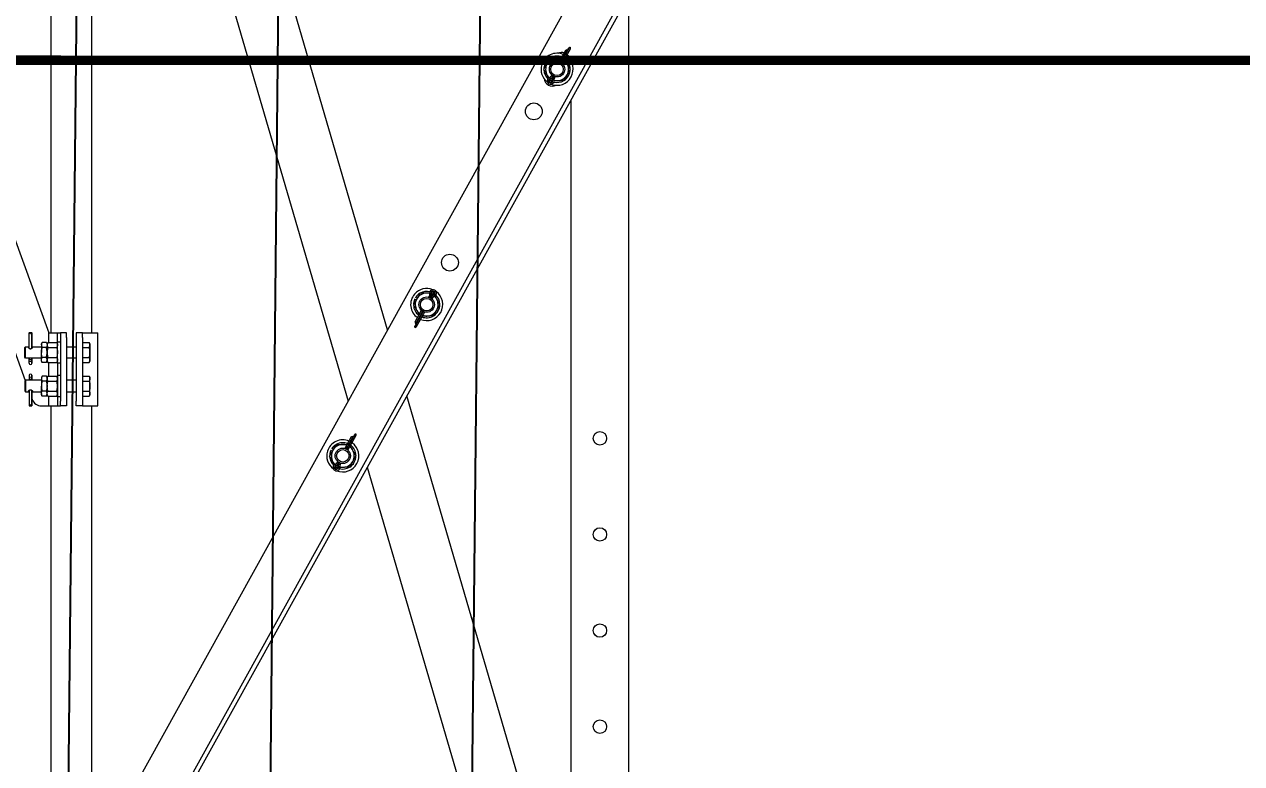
# Model space of a CAD drawing. Header units: millimetres. Extents: x -37020 to 35906, y -101 to 52234.
# Drawn here: x -107.113 to -105.846, y 326.403 to 327.173 of the extents above; entities that cross this region are included whole.
import ezdxf

# ---------------------------------------------------------------- set-up
doc = ezdxf.new("R2010")
doc.units = ezdxf.units.MM
doc.header["$PDMODE"] = 35
doc.header["$PDSIZE"] = 1
doc.linetypes.add('DASHED2', pattern=[0.375, 0.25, -0.125])
doc.linetypes.add('TRAZO_Y_PUNTO2', pattern=[12.7, 6.35, -3.175, 0, -3.175])
for name, color, linetype in [('Catenaria', 2, 'Continuous'), ('ME-RIELES', 240, 'TRAZO_Y_PUNTO2'), ('unifilar VIAS Ppales', 5, 'DASHED2')]:
    doc.layers.add(name, color=color, linetype=linetype)
doc.styles.add('Romans', font='romans.shx', dxfattribs={"width": 0.8})
doc.styles.get("Standard").update_dxf_attribs({"font": 'arial.ttf'})
doc.dimstyles.get("Standard").update_dxf_attribs({"dimtxt": 0.18, "dimasz": 0.18, "dimexe": 0.18, "dimexo": 0.0625, "dimgap": 0.09, "dimtad": 0, "dimtih": 1, "dimtoh": 1, "dimdec": 4, "dimzin": 0, "dimdsep": 46, "dimtxsty": 'Standard', "dimcen": 0.09, "dimadec": 0, "dimazin": 0, "dimtfac": 1, "dimtdec": 4, "dimtofl": 0, "dimtmove": 0, "dimatfit": 3, "dimfxl": 1, "dimtolj": 1, "dimtzin": 0, "dimarcsym": 0})

# ---------------------------------------------------------------- blocks, each defined once
blk = doc.blocks.new('cat1234')
at = {"layer": 'Catenaria', "color": 0, "ltscale": 0.1}
for p, q in [((0.9998, 0.42), (10.8394, 0.3188)), ((0.9998, 0.21), (10.8394, 0.1088)), ((0.9998, 0.21), (10.8394, 0.1088)), ((0.9998, 0), (10.8372, -0.1012))]:
    blk.add_line(p, q, dxfattribs=at)
blk = doc.blocks.new('ménsula móvil IN G 2.8m')
at = {"color": 8, "linetype": 'Continuous', "lineweight": 15}
for p, q in [((1283.3, 92.1), (2376.6, -513.9)), ((1285.6, 96.3), (2378.9, -509.8)), ((1261, 51.8), (2354.2, -554.2)), ((2341, 30.1), (1404.9, 30.1)), ((1475.1, -40.4), (1459.4, -31.7)), ((1474.9, -40.7), (1459.6, -32.2)), ((1476, -39.2), (1460.5, -30.6)), ((1462.2, -35.8), (1474.2, -42.4)), ((1474.8, -41), (1462.6, -34.3)), ((1474.9, -40.7), (1463.1, -34.2)), ((1513.6, -30.2), (2916, -30.2)), ((1487.8, -50), (1489.1, -50.7)), ((1489.8, -49.3), (1488.7, -48.8)), ((1490, -49), (1488.9, -48.5)), ((1490, -49), (1488.9, -48.5)), ((1490.1, -48.7), (1489.1, -48.1)), ((1489.1, -50.7), (1489.8, -49.3)), ((1490.8, -47.4), (1489.6, -46.7)), ((1489.8, -49.3), (1490, -49)), ((1490.1, -48.7), (1490, -49)), ((1490.8, -47.4), (1490.1, -48.7)), ((1475.3, -54.5), (1474.4, -56)), ((1477, -55.5), (1476.2, -57.1)), ((1494, -51.3), (1492.5, -52.1)), ((2261.5, -72.6), (1821.7, -200.9)), ((1896, -242.1), (2278.4, -130.4)), ((1714.8, -173.7), (1714.8, -175.3)), ((1717.9, -177.5), (1718.6, -176.2)), ((1718.6, -176.2), (1718.8, -175.9)), ((1718.6, -176.2), (1719.6, -176.8)), ((1719, -175.6), (1718.8, -175.9)), ((1718.8, -175.9), (1719.8, -176.4)), ((1718.8, -175.9), (1719.8, -176.5)), ((1719.7, -174.3), (1719, -175.6)), ((1719, -175.6), (1720, -176.1)), ((1719.7, -174.3), (1720.9, -174.9)), ((1719.1, -178.2), (1717.9, -177.5)), ((1744.7, -192.4), (1732.7, -185.7)), ((1733.6, -184.5), (1745.8, -191.3)), ((1733.8, -184.2), (1749.1, -192.7)), ((1733.8, -184.2), (1745.6, -190.8)), ((1734, -183.9), (1749.7, -192.6)), ((1734.5, -182.5), (1750, -191.1)), ((1720.2, -190.3), (1719.3, -191.8)), ((1721.9, -191.2), (1721.1, -192.8)), ((1753.1, -221), (1028.5, -432.5)), ((1045.4, -490.4), (1827.3, -262.1)), ((1877.4, -263.4), (1861.7, -254.7)), ((1877.2, -263.7), (1861.9, -255.2)), ((1878.3, -262.2), (1862.8, -253.6)), ((1864.5, -258.8), (1876.5, -265.4)), ((1877.1, -264), (1864.9, -257.3)), ((1877.2, -263.7), (1865.4, -257.2)), ((1877.7, -277.6), (1876.7, -279)), ((1879.3, -278.5), (1878.6, -280.1)), ((1890.2, -273), (1891.4, -273.7)), ((1892.1, -272.4), (1891.1, -271.8)), ((1892.3, -272), (1891.2, -271.5)), ((1892.3, -272), (1891.2, -271.5)), ((1892.5, -271.7), (1891.4, -271.2)), ((1891.4, -273.7), (1892.1, -272.4)), ((1893.2, -270.4), (1891.9, -269.8)), ((1892.1, -272.4), (1892.3, -272)), ((1892.5, -271.7), (1892.3, -272)), ((1893.2, -270.4), (1892.5, -271.7)), ((1896.3, -274.3), (1894.8, -275.1)), ((1756, -528.9), (1125.6, -528.9)), ((1832.2, -522.5), (1756, -522.5)), ((1756, -535.4), (1756, -522.5)), ((1766.2, -531.5), (1767.6, -530.7)), ((1766.2, -538.6), (1766.2, -531.5)), ((1767.6, -530.7), (1768.8, -530.7)), ((1768.8, -530.7), (1776.6, -530.7)), ((1771.4, -538.6), (1771.4, -531.5)), ((1776.6, -530.7), (1784.4, -530.7)), ((1781.8, -538.6), (1781.8, -531.5)), ((1784.4, -530.7), (1785.6, -530.7)), ((1785.6, -530.7), (1787, -531.5)), ((1787, -538.6), (1787, -531.5)), ((1802.6, -530.7), (1801.2, -531.5)), ((1801.2, -538.6), (1801.2, -531.5)), ((1803.8, -530.7), (1802.6, -530.7)), ((1811.6, -530.7), (1803.8, -530.7)), ((1806.4, -538.6), (1806.4, -531.5)), ((1819.4, -530.7), (1811.6, -530.7)), ((1816.8, -538.6), (1816.8, -531.5)), ((1820.6, -530.7), (1819.4, -530.7)), ((1822, -531.5), (1820.6, -530.7)), ((1822, -538.6), (1822, -531.5)), ((1832.2, -535.4), (1832.2, -522.5)), ((2296.2, -528.9), (1832.2, -528.9)), ((1756, -538.6), (1756, -535.4)), ((1756, -538.6), (1756, -545)), ((1761, -538.6), (1756, -538.6)), ((1761, -538.6), (1827.2, -538.6)), ((1827.2, -538.6), (1832.2, -538.6)), ((1832.2, -538.6), (1832.2, -535.4)), ((1832.2, -538.6), (1832.2, -545)), ((1756, -545), (1761, -545)), ((1756, -555), (1756, -561.3)), ((1761, -555), (1756, -555)), ((1761, -545), (1827.2, -545)), ((1761, -555), (1827.2, -555)), ((1770.6, -555), (1770.6, -545)), ((1782.6, -545), (1782.6, -555)), ((1805.6, -545), (1805.6, -555)), ((1817.6, -555), (1817.6, -545)), ((1832.2, -545), (1827.2, -545)), ((1827.2, -555), (1832.2, -555)), ((1832.2, -555), (1832.2, -561.3)), ((1756, -561.3), (1761, -561.3)), ((1756, -564.6), (1756, -561.3)), ((1756, -573.6), (1756, -564.6)), ((1765.6, -564.6), (1756, -564.6)), ((1761, -561.3), (1827.2, -561.3)), ((1765.6, -564.5), (1765.6, -561.3)), ((1787.6, -564.5), (1765.6, -564.5)), ((1766.2, -565.3), (1767.6, -564.5)), ((1766.2, -574.5), (1766.2, -565.3)), ((1771.4, -574.5), (1771.4, -565.3)), ((1781.8, -574.5), (1781.8, -565.3)), ((1785.6, -564.5), (1787, -565.3)), ((1787, -574.5), (1787, -565.3)), ((1787.6, -561.3), (1787.6, -564.5)), ((1787.6, -564.6), (1800.6, -564.6)), ((1800.6, -561.3), (1822.6, -561.3)), ((1800.6, -561.3), (1800.6, -564.5)), ((1800.6, -564.5), (1822.6, -564.5)), ((1802.6, -564.5), (1801.2, -565.3)), ((1801.2, -574.5), (1801.2, -565.3)), ((1806.4, -574.5), (1806.4, -565.3)), ((1816.8, -574.5), (1816.8, -565.3)), ((1822, -565.3), (1820.6, -564.5)), ((1822, -574.5), (1822, -565.3)), ((1822.6, -564.5), (1822.6, -561.3)), ((1822.6, -564.6), (1832.2, -564.6)), ((1832.2, -561.3), (1827.2, -561.3)), ((1832.2, -564.6), (1832.2, -561.3)), ((1832.2, -573.6), (1832.2, -564.6)), ((1756, -571.1), (1125.6, -571.1)), ((1548.8, -649), (1756, -573.6)), ((1766.2, -573.6), (1756, -573.6)), ((1767.6, -575.3), (1766.2, -574.5)), ((1766.2, -576.1), (1767.6, -575.3)), ((1766.2, -576.1), (1766.2, -580.5)), ((1767.6, -581.3), (1766.2, -580.5)), ((1767.6, -575.3), (1768.8, -575.3)), ((1768.8, -581.3), (1767.6, -581.3)), ((1768.8, -575.3), (1776.6, -575.3)), ((1768.8, -581.3), (1776.6, -581.3)), ((1770.6, -591.2), (1770.6, -581.3)), ((1771.4, -576.1), (1771.4, -580.5)), ((1776.6, -575.3), (1784.4, -575.3)), ((1784.4, -581.3), (1776.6, -581.3)), ((1781.8, -576.1), (1781.8, -580.5)), ((1782.6, -581.3), (1782.6, -597.7)), ((1784.4, -575.3), (1785.6, -575.3)), ((1785.6, -581.3), (1784.4, -581.3)), ((1787, -574.5), (1785.6, -575.3)), ((1785.6, -575.3), (1787, -576.1)), ((1787, -580.5), (1785.6, -581.3)), ((1801.2, -573.6), (1787, -573.6)), ((1787, -576.1), (1787, -580.5)), ((1801.2, -574.5), (1802.6, -575.3)), ((1802.6, -575.3), (1801.2, -576.1)), ((1801.2, -576.1), (1801.2, -580.5)), ((1801.2, -580.5), (1802.6, -581.3)), ((1803.8, -575.3), (1802.6, -575.3)), ((1802.6, -581.3), (1803.8, -581.3)), ((1811.6, -575.3), (1803.8, -575.3)), ((1803.8, -581.3), (1811.6, -581.3)), ((1805.6, -581.3), (1805.6, -597.7)), ((1806.4, -576.1), (1806.4, -580.5)), ((1819.4, -575.3), (1811.6, -575.3)), ((1819.4, -581.3), (1811.6, -581.3)), ((1816.8, -576.1), (1816.8, -580.5)), ((1817.6, -591.2), (1817.6, -581.3)), ((1820.6, -575.3), (1819.4, -575.3)), ((1819.4, -581.3), (1820.6, -581.3)), ((1820.6, -575.3), (1822, -574.5)), ((1822, -576.1), (1820.6, -575.3)), ((1820.6, -581.3), (1822, -580.5)), ((1832.2, -573.6), (1822, -573.6)), ((1822, -576.1), (1822, -580.5)), ((2296.2, -571.1), (1832.2, -571.1)), ((1832.2, -581.4), (1832.2, -573.6)), ((1755.9, -593.8), (1755.9, -591.5)), ((1772.2, -591.2), (1756.2, -591.2)), ((1772.2, -594.1), (1756.2, -594.1)), ((1756.3, -591.2), (1772.2, -591.2)), ((1772.2, -594.1), (1756.3, -594.1)), ((1770.6, -597.7), (1770.6, -594.1)), ((1783.3, -591.2), (1782.6, -591.2)), ((1782.6, -591.2), (1783.3, -591.2)), ((1783.3, -594.1), (1782.6, -594.1)), ((1783.3, -594.1), (1782.6, -594.1)), ((1783.5, -591.3), (1783.3, -591.2)), ((1783.3, -591.2), (1783.3, -591.2)), ((1786.1, -591.2), (1783.3, -591.2)), ((1783.3, -591.2), (1786.1, -591.2)), ((1783.3, -594.1), (1783.5, -594)), ((1783.3, -594.1), (1783.3, -594.1)), ((1786.1, -594.1), (1783.3, -594.1)), ((1786.1, -594.1), (1783.3, -594.1)), ((1783.6, -591.5), (1783.5, -591.3)), ((1783.5, -594), (1783.6, -593.8)), ((1783.7, -591.7), (1783.6, -591.5)), ((1783.6, -593.8), (1783.7, -593.6)), ((1783.8, -591.9), (1783.7, -591.7)), ((1783.7, -593.6), (1783.8, -593.4)), ((1783.9, -592.2), (1783.8, -591.9)), ((1783.8, -593.4), (1783.9, -593.1)), ((1783.9, -592.5), (1783.9, -592.2)), ((1783.9, -592.8), (1783.9, -592.5)), ((1783.9, -593.1), (1783.9, -592.8)), ((1786.1, -591.2), (1786.1, -591.2)), ((1787.9, -591.2), (1786.1, -591.2)), ((1786.1, -591.2), (1787.9, -591.2)), ((1786.1, -594.1), (1786.1, -594.1)), ((1787.9, -594.1), (1786.1, -594.1)), ((1787.9, -594.1), (1786.1, -594.1)), ((1800.3, -591.2), (1802.1, -591.2)), ((1802, -591.2), (1800.3, -591.2)), ((1800.3, -594.1), (1802.1, -594.1)), ((1800.3, -594.1), (1802, -594.1)), ((1802.1, -591.2), (1802, -591.2)), ((1804.9, -591.2), (1802, -591.2)), ((1802, -594.1), (1802.1, -594.1)), ((1802, -594.1), (1804.9, -594.1)), ((1802.1, -591.2), (1804.9, -591.2)), ((1802.1, -594.1), (1804.9, -594.1)), ((1804.3, -592.2), (1804.4, -591.9)), ((1804.3, -592.5), (1804.3, -592.2)), ((1804.3, -592.8), (1804.3, -592.5)), ((1804.3, -593.1), (1804.3, -592.8)), ((1804.4, -593.4), (1804.3, -593.1)), ((1804.4, -591.9), (1804.5, -591.7)), ((1804.5, -593.6), (1804.4, -593.4)), ((1804.5, -591.7), (1804.6, -591.5)), ((1804.6, -593.8), (1804.5, -593.6)), ((1804.6, -591.5), (1804.7, -591.3)), ((1804.7, -594), (1804.6, -593.8)), ((1804.7, -591.3), (1804.9, -591.2)), ((1804.9, -594.1), (1804.7, -594)), ((1804.9, -591.2), (1804.9, -591.2)), ((1804.9, -591.2), (1805.6, -591.2)), ((1805.6, -591.2), (1804.9, -591.2)), ((1804.9, -594.1), (1804.9, -594.1)), ((1804.9, -594.1), (1805.6, -594.1)), ((1804.9, -594.1), (1805.6, -594.1)), ((1815.9, -591.2), (1832, -591.2)), ((1831.9, -591.2), (1816, -591.2)), ((1816, -594.1), (1832, -594.1)), ((1816, -594.1), (1831.9, -594.1)), ((1817.6, -597.7), (1817.6, -594.1)), ((1824.5, -591.2), (1825.6, -590.8)), ((1832.3, -593.8), (1832.3, -591.5)), ((1589.6, -676.7), (1805.9, -598)), ((1782.6, -597.7), (1770.6, -597.7)), ((1771.6, -598.6), (1770.6, -597.7)), ((1781.6, -598.6), (1771.6, -598.6)), ((1782.6, -597.7), (1781.6, -598.6)), ((1805.6, -597.7), (1817.6, -597.7)), ((1805.6, -597.7), (1806.6, -598.6)), ((1806.6, -598.6), (1816.6, -598.6)), ((1816.6, -598.6), (1817.6, -597.7))]:
    blk.add_line(p, q, dxfattribs=at)
at = {"color": 8, "linetype": 'Continuous', "lineweight": 15, "flags": 128}
for points in [[(1460.5, -30.6), (1460.4, -30.6), (1460.2, -30.6), (1459.9, -30.6), (1459.5, -30.6), (1459, -30.6)], [(1459, -30.6), (1459.1, -30.9), (1459.3, -31.3), (1459.4, -31.7)], [(1459.4, -31.7), (1459.4, -31.8), (1459.5, -31.8), (1459.5, -31.9), (1459.5, -32), (1459.6, -32.1), (1459.6, -32.1), (1459.6, -32.2), (1459.6, -32.2), (1459.6, -32.2), (1459.6, -32.2)], [(1461.4, -34.5), (1461.8, -34.4), (1462.2, -34.3), (1462.6, -34.3)], [(1462.2, -35.8), (1462.2, -35.7), (1462.1, -35.5), (1461.9, -35.3), (1461.7, -34.9), (1461.4, -34.5)], [(1462.6, -34.3), (1462.6, -34.2), (1462.7, -34.2), (1462.8, -34.2), (1462.9, -34.2), (1462.9, -34.2), (1463, -34.2), (1463, -34.2), (1463.1, -34.2), (1463.1, -34.2), (1463.1, -34.2)], [(1492.7, -49.7), (1492.3, -50.4), (1491.9, -51)], [(1493.2, -47.8), (1493.2, -47.9), (1493.2, -48.2), (1493.3, -48.6), (1493.5, -49.2)], [(1493.5, -49.2), (1493.5, -49.3), (1493.5, -49.4), (1493.5, -49.4), (1493.5, -49.5), (1493.5, -49.5), (1493.5, -49.5), (1493.5, -49.6), (1493.5, -49.6)], [(1494.1, -50.9), (1494.6, -49.7), (1494.6, -49.7)], [(1490.6, -52.4), (1490.7, -52.4), (1491, -52.3), (1491.4, -52.1), (1492, -51.9)], [(1492, -51.9), (1492, -51.9), (1492.1, -51.9), (1492.2, -51.8), (1492.2, -51.8), (1492.3, -51.8), (1492.3, -51.8), (1492.3, -51.8), (1492.3, -51.8)], [(1493, -52.6), (1493.6, -51.7), (1493.7, -51.6)], [(1714.1, -175.2), (1714.6, -174.2), (1714.6, -174)], [(1715, -173.4), (1715.7, -172.3), (1715.7, -172.3)], [(1715.3, -175.7), (1715.3, -175.6), (1715.2, -175.6), (1715.2, -175.5), (1715.2, -175.4), (1715.2, -175.4), (1715.2, -175.4), (1715.2, -175.3), (1715.2, -175.3)], [(1715.6, -177.1), (1715.6, -177), (1715.5, -176.7), (1715.4, -176.3), (1715.3, -175.7)], [(1716.8, -173.9), (1716.4, -174.6), (1716, -175.2)], [(1716.8, -173), (1716.7, -173), (1716.6, -173), (1716.6, -173.1), (1716.5, -173.1), (1716.5, -173.1), (1716.5, -173.1), (1716.4, -173.1), (1716.4, -173.1)], [(1718.2, -172.5), (1718.1, -172.5), (1717.8, -172.6), (1717.3, -172.8), (1716.8, -173)], [(1744.7, -192.4), (1744.8, -192.4), (1745, -192.4), (1745.3, -192.4), (1745.7, -192.4), (1746.2, -192.4)], [(1745.8, -191.3), (1745.8, -191.2), (1745.8, -191.1), (1745.7, -191.1), (1745.7, -191), (1745.7, -190.9), (1745.7, -190.9), (1745.6, -190.8), (1745.6, -190.8), (1745.6, -190.8), (1745.6, -190.8)], [(1746.2, -192.4), (1746.1, -192), (1746, -191.7), (1745.8, -191.3)], [(1749.7, -192.6), (1749.6, -192.6), (1749.5, -192.6), (1749.4, -192.6), (1749.4, -192.6), (1749.3, -192.7), (1749.2, -192.7), (1749.2, -192.7), (1749.2, -192.7), (1749.1, -192.7), (1749.1, -192.7)], [(1750.8, -192.4), (1750.5, -192.4), (1750.1, -192.5), (1749.7, -192.6)], [(1750, -191.1), (1750.1, -191.1), (1750.2, -191.3), (1750.3, -191.6), (1750.5, -191.9), (1750.8, -192.4)], [(1862.8, -253.6), (1862.8, -253.6), (1862.6, -253.6), (1862.3, -253.6), (1861.8, -253.6), (1861.3, -253.6)], [(1861.3, -253.6), (1861.5, -254), (1861.6, -254.3), (1861.7, -254.7)], [(1861.7, -254.7), (1861.8, -254.8), (1861.8, -254.9), (1861.8, -254.9), (1861.9, -255), (1861.9, -255.1), (1861.9, -255.1), (1861.9, -255.2), (1861.9, -255.2), (1861.9, -255.2), (1861.9, -255.2)], [(1863.8, -257.5), (1864.1, -257.4), (1864.5, -257.4), (1864.9, -257.3)], [(1864.5, -258.8), (1864.5, -258.7), (1864.4, -258.6), (1864.2, -258.3), (1864, -257.9), (1863.8, -257.5)], [(1864.9, -257.3), (1865, -257.3), (1865, -257.2), (1865.1, -257.2), (1865.2, -257.2), (1865.3, -257.2), (1865.3, -257.2), (1865.4, -257.2), (1865.4, -257.2), (1865.4, -257.2), (1865.4, -257.2)], [(1892.9, -275.4), (1893, -275.4), (1893.3, -275.3), (1893.7, -275.1), (1894.3, -274.9)], [(1895, -272.7), (1894.7, -273.4), (1894.3, -274)], [(1894.3, -274.9), (1894.4, -274.9), (1894.4, -274.9), (1894.5, -274.9), (1894.5, -274.8), (1894.6, -274.8), (1894.6, -274.8), (1894.6, -274.8), (1894.6, -274.8)], [(1895.3, -275.6), (1895.9, -274.7), (1896, -274.6)], [(1895.5, -270.8), (1895.5, -270.9), (1895.6, -271.2), (1895.7, -271.7), (1895.8, -272.2)], [(1895.8, -272.2), (1895.8, -272.3), (1895.8, -272.4), (1895.8, -272.4), (1895.8, -272.5), (1895.8, -272.5), (1895.9, -272.6), (1895.9, -272.6), (1895.9, -272.6)], [(1896.4, -274), (1896.9, -272.8), (1896.9, -272.7)]]:
    blk.add_lwpolyline(points, dxfattribs=at)
at = {"color": 8, "linetype": 'Continuous', "lineweight": 15}
for centre, radius in [((1866, 0), 7), ((1966, 0), 7), ((2066, 0), 7), ((2166, 0), 7), ((1481.9, -44.6), 8), ((1481.9, -44.6), 6.5), ((1525.7, -68.8), 8.75), ((1683.1, -156.1), 8.75), ((1726.8, -180.3), 8), ((1726.8, -180.3), 6.5), ((1884.2, -267.6), 8), ((1884.2, -267.6), 6.5)]:
    blk.add_circle(centre, radius, dxfattribs=at)
for centre, radius, start, end in [((1473.2, -39.7), 8.75, 163.2061, 205.7209), ((1473.2, -39.7), 8.75, 96.2791, 138.7939), ((1481.9, -44.6), 16.7, 337.9875, 144.6254), ((1481.9, -44.6), 13.7, 92.4976, 143.2412), ((1481.9, -44.6), 11.9, 121, 142.0659), ((1481.9, -44.6), 11.9, 61, 121), ((1481.9, -44.6), 13.7, 31.5399, 89.9713), ((1481.9, -44.6), 11.9, 1, 61), ((1481.9, -44.6), 13.7, 345.7563, 30.0692), ((1481.9, -44.6), 16.7, 157.3746, 253.2356), ((1481.9, -44.6), 13.7, 158.7588, 209.4223), ((1481.9, -44.6), 11.9, 159.9341, 181), ((1481.9, -44.6), 11.9, 181, 241), ((1487.4, -53.6), 3.36, 20.2664, 61), ((1487.4, -53.6), 4.85, 20.2664, 61), ((1492.5, -44.5), 5.21, 241, 281.7336), ((1487.4, -53.6), 5.21, 20.2664, 61), ((1492.5, -44.5), 4.85, 241, 281.7336), ((1493.9, -51.2), 3.51, 200.2664, 61), ((1492.5, -44.5), 3.36, 241, 281.7336), ((1490.7, -49.4), 8.75, 276.2791, 25.7209), ((1493.9, -51.2), 2.03, 200.2664, 101.7336), ((1493.9, -51.2), 1.67, 200.2664, 101.7336), ((1493.9, -51.2), 3.51, 61, 101.7336), ((1481.9, -44.6), 11.9, 344.7098, 1), ((1481.9, -44.6), 13.7, 212.1347, 236.5), ((1481.9, -44.6), 11.9, 241, 301), ((1481.9, -44.6), 13.7, 245.5, 269.5138), ((1481.9, -44.6), 16.7, 253.2356, 324.0125), ((1481.9, -44.6), 13.7, 272.7122, 316.2437), ((1481.9, -44.6), 11.9, 301, 317.2902), ((1726.8, -180.3), 16.7, 337.3746, 144.0125), ((1726.8, -180.3), 16.7, 157.9875, 228.7644), ((1714.9, -173.7), 3.51, 61, 281.7336), ((1714.9, -173.7), 2.03, 20.2664, 281.7336), ((1726.8, -180.3), 13.7, 165.7563, 209.2878), ((1714.9, -173.7), 1.67, 20.2664, 281.7336), ((1726.8, -180.3), 11.9, 164.7098, 181), ((1716.3, -180.4), 5.21, 61, 101.7336), ((1716.3, -180.4), 4.85, 61, 101.7336), ((1716.3, -180.4), 3.36, 61, 101.7336), ((1721.3, -171.3), 5.21, 200.2664, 241), ((1714.9, -173.7), 3.51, 20.2664, 61), ((1721.3, -171.3), 4.85, 200.2664, 241), ((1726.8, -180.3), 13.7, 91.9308, 136.2437), ((1726.8, -180.3), 11.9, 121, 137.2902), ((1721.3, -171.3), 3.36, 200.2664, 241), ((1726.8, -180.3), 11.9, 61, 121), ((1726.8, -180.3), 13.7, 32.0287, 90.4601), ((1726.8, -180.3), 11.9, 1, 61), ((1726.8, -180.3), 13.7, 338.7588, 29.5024), ((1726.8, -180.3), 11.9, 181, 241), ((1726.8, -180.3), 13.7, 212.4862, 236.5), ((1726.8, -180.3), 16.7, 228.7644, 324.6254), ((1726.8, -180.3), 13.7, 272.5777, 323.2412), ((1726.8, -180.3), 11.9, 301, 322.0659), ((1726.8, -180.3), 11.9, 339.9341, 1), ((1726.8, -180.3), 11.9, 241, 301), ((1726.8, -180.3), 13.7, 245.5, 269.8653), ((1884.2, -267.6), 16.7, 337.9875, 144.6254), ((1884.2, -267.6), 16.7, 157.3746, 253.2356), ((1884.2, -267.6), 13.7, 158.7588, 209.4223), ((1884.2, -267.6), 11.9, 159.9341, 181), ((1884.2, -267.6), 13.7, 92.4976, 143.2412), ((1884.2, -267.6), 11.9, 121, 142.0659), ((1884.2, -267.6), 11.9, 61, 121), ((1884.2, -267.6), 13.7, 31.5399, 89.9713), ((1884.2, -267.6), 11.9, 1, 61), ((1884.2, -267.6), 13.7, 345.7563, 30.0692), ((1884.2, -267.6), 11.9, 181, 241), ((1884.2, -267.6), 13.7, 212.1347, 236.5), ((1884.2, -267.6), 11.9, 241, 301), ((1884.2, -267.6), 16.7, 253.2356, 324.0125), ((1884.2, -267.6), 13.7, 272.7122, 316.2437), ((1884.2, -267.6), 11.9, 301, 317.2902), ((1889.8, -276.6), 3.36, 20.2664, 61), ((1889.8, -276.6), 4.85, 20.2664, 61), ((1894.8, -267.5), 5.21, 241, 281.7336), ((1889.8, -276.6), 5.21, 20.2664, 61), ((1894.8, -267.5), 4.85, 241, 281.7336), ((1896.2, -274.2), 3.51, 200.2664, 61), ((1894.8, -267.5), 3.36, 241, 281.7336), ((1896.2, -274.2), 2.03, 200.2664, 101.7336), ((1896.2, -274.2), 1.67, 200.2664, 101.7336), ((1896.2, -274.2), 3.51, 61, 101.7336), ((1884.2, -267.6), 11.9, 344.7098, 1), ((1884.2, -267.6), 13.7, 245.5, 269.5138), ((1822.2, -581.4), 10, 290.0001, 0), ((1791, -592.6), 5.02, 163.5357, 196.4643), ((1787.9, -591.5), 0.23, 79.0376, 90), ((1787.7, -592.6), 1.45, 280.9624, 79.0376), ((1787.9, -593.8), 0.23, 270, 280.9624), ((1800.5, -592.6), 1.45, 100.9624, 259.0376), ((1800.3, -591.5), 0.23, 90, 100.9624), ((1800.3, -593.8), 0.23, 259.0376, 270), ((1797.2, -592.6), 5.02, 343.5357, 16.4643)]:
    blk.add_arc(centre, radius, start, end, dxfattribs=at)
at = {"color": 8, "linetype": 'Continuous', "lineweight": 15, "extrusion": (0, 0, -1)}
for centre, major_axis, ratio, start_param, end_param in [((1756.4, -592.6), (0, 1.45), 0.534873, -0.637368, -0.191329), ((1754.2, -592.6), (2.89, 0), 0.501149, -0.933429, 0.933429), ((1756.4, -592.6), (0, 1.45), 0.534873, 3.332922, 3.77896), ((1756.3, -591.5), (0, 0.23), 0.534873, -0.191329, 0), ((1756.3, -593.8), (0, 0.23), 0.534873, 3.141593, 3.332922)]:
    blk.add_ellipse(centre, major_axis=major_axis, ratio=ratio, start_param=start_param, end_param=end_param, dxfattribs=at)
at = {"color": 8, "linetype": 'Continuous', "lineweight": 15}
for centre, major_axis, ratio, start_param, end_param in [((1834, -592.6), (-2.89, 0), 0.501149, 5.349757, 7.216614), ((1831.9, -591.5), (0, 0.23), 0.534873, 6.091856, 6.283185), ((1831.9, -593.8), (0, 0.23), 0.534873, 3.141593, 3.332922), ((1831.8, -592.6), (0, 1.45), 0.534873, 5.645818, 6.091856), ((1831.8, -592.6), (0, 1.45), 0.534873, 3.332922, 3.77896)]:
    blk.add_ellipse(centre, major_axis=major_axis, ratio=ratio, start_param=start_param, end_param=end_param, dxfattribs=at)
for points, knots in [([(1475.8, -34.4), (1475.6, -34.5), (1474.8, -35), (1473.4, -35.8), (1472.2, -36.5), (1471.7, -36.8)], [0, 0, 0, 0, 0.098345, 0.64049, 1, 1, 1, 1]), ([(1481.7, -30.8), (1481.2, -31.1), (1480, -31.8), (1478, -33), (1476.5, -33.9), (1475.8, -34.4)], [0, 0, 0, 0, 0.265444, 0.628072, 1, 1, 1, 1]), ([(1481.7, -30.8), (1482.6, -31.3), (1484.5, -32.4), (1486.6, -33.6), (1487.7, -34.1), (1487.7, -34.2)], [0, 0, 0, 0, 0.484547, 0.986748, 1, 1, 1, 1]), ([(1487.7, -34.2), (1488.5, -34.6), (1490.3, -35.6), (1492.2, -36.7), (1493.4, -37.3), (1493.7, -37.5)], [0, 0, 0, 0, 0.406635, 0.827972, 1, 1, 1, 1]), ([(1493.7, -37.5), (1493.7, -38.6), (1493.8, -40.7), (1493.8, -43.1), (1493.8, -44.3), (1493.8, -44.4)], [0, 0, 0, 0, 0.4845457, 0.9867486, 1, 1, 1, 1]), ([(1470, -44.8), (1470, -43.8), (1470, -42.2), (1469.9, -40.7), (1469.9, -40)], [0, 0, 0, 0, 0.597277, 1, 1, 1, 1]), ([(1470.1, -51.7), (1470.1, -50.6), (1470.1, -48.4), (1470, -46), (1470, -44.8), (1470, -44.8)], [0, 0, 0, 0, 0.484546, 0.986748, 1, 1, 1, 1]), ([(1493.8, -44.4), (1493.8, -45.3), (1493.9, -46.5), (1493.9, -47.6), (1493.9, -47.7)], [0, 0, 0, 0, 0.847161, 1, 1, 1, 1]), ([(1493.9, -49.6), (1493.9, -49.7), (1493.9, -50.3), (1493.9, -50.9), (1494, -51.3)], [0, 0, 0, 0, 0.32141, 1, 1, 1, 1]), ([(1476.1, -55), (1475.3, -54.5), (1473.6, -53.6), (1471.6, -52.5), (1470.5, -51.8), (1470.1, -51.7)], [0, 0, 0, 0, 0.406636, 0.827972, 1, 1, 1, 1]), ([(1482.2, -58.3), (1481.2, -57.8), (1479.3, -56.8), (1477.2, -55.6), (1476.2, -55), (1476.1, -55)], [0, 0, 0, 0, 0.4845457, 0.9867481, 1, 1, 1, 1]), ([(1488.1, -54.8), (1487.9, -54.9), (1487, -55.4), (1485.4, -56.4), (1483.6, -57.5), (1482.5, -58.1), (1482.2, -58.3)], [0, 0, 0, 0, 0.066921, 0.435837, 0.815266, 1, 1, 1, 1]), ([(1491, -53), (1490.7, -53.2), (1489.8, -53.7), (1488.8, -54.3), (1488.1, -54.8)], [0, 0, 0, 0, 0.2287917, 1, 1, 1, 1]), ([(1716.2, -172.8), (1716.1, -172.9), (1715.6, -173.2), (1715.1, -173.5), (1714.8, -173.7)], [0, 0, 0, 0, 0.32141, 1, 1, 1, 1]), ([(1714.8, -177.2), (1714.8, -177.4), (1714.9, -178.5), (1714.9, -179.7), (1714.9, -180.5)], [0, 0, 0, 0, 0.2287917, 1, 1, 1, 1]), ([(1720.7, -170.1), (1719.8, -170.6), (1718.9, -171.2), (1717.9, -171.8), (1717.8, -171.9)], [0, 0, 0, 0, 0.847161, 1, 1, 1, 1]), ([(1726.6, -166.6), (1725.7, -167.1), (1723.8, -168.2), (1721.8, -169.5), (1720.7, -170.1), (1720.7, -170.1)], [0, 0, 0, 0, 0.4845457, 0.9867486, 1, 1, 1, 1]), ([(1732.6, -169.9), (1731.7, -169.4), (1730, -168.5), (1728, -167.4), (1726.9, -166.8), (1726.6, -166.6)], [0, 0, 0, 0, 0.406635, 0.827972, 1, 1, 1, 1]), ([(1738.6, -173.2), (1737.7, -172.7), (1735.8, -171.7), (1733.7, -170.5), (1732.6, -169.9), (1732.6, -169.9)], [0, 0, 0, 0, 0.484547, 0.986748, 1, 1, 1, 1]), ([(1738.6, -173.2), (1738.6, -173.8), (1738.6, -175.2), (1738.7, -177.5), (1738.7, -179.2), (1738.7, -180.1)], [0, 0, 0, 0, 0.265444, 0.628072, 1, 1, 1, 1]), ([(1714.9, -180.5), (1714.9, -180.7), (1714.9, -181.7), (1715, -183.7), (1715, -185.8), (1715, -187), (1715, -187.4)], [0, 0, 0, 0, 0.066921, 0.435837, 0.815266, 1, 1, 1, 1]), ([(1715, -187.4), (1716, -187.9), (1717.9, -189), (1719.9, -190.1), (1721, -190.7), (1721, -190.7)], [0, 0, 0, 0, 0.4845457, 0.9867481, 1, 1, 1, 1]), ([(1732.9, -190.5), (1733.8, -190), (1735.2, -189.2), (1736.5, -188.4), (1737, -188.1)], [0, 0, 0, 0, 0.597277, 1, 1, 1, 1]), ([(1738.7, -180.1), (1738.7, -180.3), (1738.7, -181.3), (1738.8, -182.9), (1738.8, -184.3), (1738.8, -184.9)], [0, 0, 0, 0, 0.098345, 0.64049, 1, 1, 1, 1]), ([(1721, -190.7), (1721.9, -191.2), (1723.6, -192.2), (1725.6, -193.3), (1726.7, -193.9), (1727.1, -194.1)], [0, 0, 0, 0, 0.406636, 0.827972, 1, 1, 1, 1]), ([(1727.1, -194.1), (1728, -193.5), (1729.8, -192.4), (1731.9, -191.2), (1732.9, -190.6), (1732.9, -190.5)], [0, 0, 0, 0, 0.484546, 0.986748, 1, 1, 1, 1]), ([(1872.3, -267.8), (1872.3, -266.8), (1872.3, -265.2), (1872.3, -263.7), (1872.3, -263.1)], [0, 0, 0, 0, 0.597277, 1, 1, 1, 1]), ([(1878.1, -257.4), (1878, -257.5), (1877.1, -258), (1875.7, -258.8), (1874.5, -259.5), (1874, -259.8)], [0, 0, 0, 0, 0.098345, 0.64049, 1, 1, 1, 1]), ([(1884, -253.8), (1883.5, -254.1), (1882.3, -254.9), (1880.4, -256), (1878.9, -256.9), (1878.1, -257.4)], [0, 0, 0, 0, 0.265444, 0.628072, 1, 1, 1, 1]), ([(1884, -253.8), (1884.9, -254.4), (1886.8, -255.4), (1888.9, -256.6), (1890, -257.2), (1890, -257.2)], [0, 0, 0, 0, 0.484547, 0.986748, 1, 1, 1, 1]), ([(1890, -257.2), (1890.9, -257.6), (1892.6, -258.6), (1894.6, -259.7), (1895.7, -260.3), (1896, -260.5)], [0, 0, 0, 0, 0.406635, 0.827972, 1, 1, 1, 1]), ([(1896, -260.5), (1896.1, -261.6), (1896.1, -263.8), (1896.1, -266.1), (1896.2, -267.4), (1896.2, -267.4)], [0, 0, 0, 0, 0.4845457, 0.9867486, 1, 1, 1, 1]), ([(1872.5, -274.7), (1872.4, -273.6), (1872.4, -271.4), (1872.4, -269.1), (1872.3, -267.8), (1872.3, -267.8)], [0, 0, 0, 0, 0.484546, 0.986748, 1, 1, 1, 1]), ([(1878.5, -278), (1877.6, -277.5), (1875.9, -276.6), (1873.9, -275.5), (1872.8, -274.9), (1872.5, -274.7)], [0, 0, 0, 0, 0.406636, 0.827972, 1, 1, 1, 1]), ([(1884.5, -281.3), (1883.5, -280.8), (1881.6, -279.8), (1879.6, -278.6), (1878.5, -278), (1878.5, -278)], [0, 0, 0, 0, 0.4845457, 0.9867481, 1, 1, 1, 1]), ([(1890.4, -277.8), (1890.2, -277.9), (1889.4, -278.4), (1887.7, -279.4), (1885.9, -280.5), (1884.8, -281.1), (1884.5, -281.3)], [0, 0, 0, 0, 0.066921, 0.435837, 0.815266, 1, 1, 1, 1]), ([(1893.3, -276.1), (1893.1, -276.2), (1892.1, -276.8), (1891.1, -277.3), (1890.4, -277.8)], [0, 0, 0, 0, 0.2287917, 1, 1, 1, 1]), ([(1896.2, -267.4), (1896.2, -268.4), (1896.2, -269.5), (1896.2, -270.6), (1896.2, -270.8)], [0, 0, 0, 0, 0.847161, 1, 1, 1, 1]), ([(1896.2, -272.6), (1896.3, -272.8), (1896.3, -273.3), (1896.3, -273.9), (1896.3, -274.3)], [0, 0, 0, 0, 0.32141, 1, 1, 1, 1]), ([(1768.8, -530.7), (1768.7, -530.7), (1768.5, -530.7), (1768, -530.8), (1767.4, -530.9), (1766.8, -531.2), (1766.4, -531.4), (1766.2, -531.5)], [0, 0, 0, 0, 0.070056, 0.300425, 0.53083, 0.765392, 1, 1, 1, 1]), ([(1771.4, -531.5), (1771.2, -531.4), (1770.8, -531.2), (1770.1, -530.9), (1769.5, -530.7), (1769, -530.7), (1768.8, -530.7)], [0, 0, 0, 0, 0.2477112, 0.4953655, 0.7477053, 1, 1, 1, 1]), ([(1776.6, -530.7), (1776.2, -530.7), (1775.5, -530.7), (1774.5, -530.8), (1773.4, -531), (1772.4, -531.2), (1771.7, -531.4), (1771.4, -531.5)], [0, 0, 0, 0, 0.199457, 0.398929, 0.601454, 0.804007, 1, 1, 1, 1]), ([(1781.8, -531.5), (1781.1, -531.3), (1780.1, -531.1), (1778.8, -530.8), (1777.7, -530.7), (1777, -530.7), (1776.6, -530.7)], [0, 0, 0, 0, 0.387945, 0.583937, 0.779906, 1, 1, 1, 1]), ([(1784.4, -530.7), (1784.3, -530.7), (1784.1, -530.7), (1783.6, -530.8), (1783, -530.9), (1782.4, -531.2), (1782, -531.4), (1781.8, -531.5)], [0, 0, 0, 0, 0.070056, 0.300425, 0.53083, 0.765392, 1, 1, 1, 1]), ([(1787, -531.5), (1786.8, -531.4), (1786.4, -531.2), (1785.7, -530.9), (1785.1, -530.7), (1784.6, -530.7), (1784.4, -530.7)], [0, 0, 0, 0, 0.247711, 0.495365, 0.747705, 1, 1, 1, 1]), ([(1801.2, -531.5), (1801.4, -531.4), (1801.8, -531.2), (1802.5, -530.9), (1803.1, -530.7), (1803.6, -530.7), (1803.8, -530.7)], [0, 0, 0, 0, 0.247711, 0.495365, 0.747705, 1, 1, 1, 1]), ([(1803.8, -530.7), (1803.9, -530.7), (1804.1, -530.7), (1804.6, -530.8), (1805.2, -530.9), (1805.8, -531.2), (1806.2, -531.4), (1806.4, -531.5)], [0, 0, 0, 0, 0.070056, 0.300425, 0.53083, 0.765392, 1, 1, 1, 1]), ([(1806.4, -531.5), (1807.1, -531.3), (1808.1, -531.1), (1809.4, -530.8), (1810.5, -530.7), (1811.2, -530.7), (1811.6, -530.7)], [0, 0, 0, 0, 0.387945, 0.583937, 0.779906, 1, 1, 1, 1]), ([(1811.6, -530.7), (1811.9, -530.7), (1812.6, -530.7), (1813.7, -530.8), (1814.8, -531), (1815.8, -531.2), (1816.5, -531.4), (1816.8, -531.5)], [0, 0, 0, 0, 0.199457, 0.398929, 0.601454, 0.804007, 1, 1, 1, 1]), ([(1816.8, -531.5), (1817, -531.4), (1817.4, -531.2), (1818.1, -530.9), (1818.7, -530.7), (1819.2, -530.7), (1819.4, -530.7)], [0, 0, 0, 0, 0.2477112, 0.4953655, 0.7477053, 1, 1, 1, 1]), ([(1819.4, -530.7), (1819.5, -530.7), (1819.7, -530.7), (1820.2, -530.8), (1820.8, -530.9), (1821.4, -531.2), (1821.8, -531.4), (1822, -531.5)], [0, 0, 0, 0, 0.070056, 0.300425, 0.53083, 0.765392, 1, 1, 1, 1]), ([(1766.2, -565.3), (1766.4, -565.2), (1766.8, -565), (1767.5, -564.7), (1768.1, -564.6), (1768.6, -564.5), (1768.8, -564.5)], [0, 0, 0, 0, 0.247269, 0.495363, 0.746874, 1, 1, 1, 1]), ([(1768.8, -564.5), (1768.9, -564.5), (1769.2, -564.5), (1769.7, -564.6), (1770.2, -564.8), (1770.7, -565), (1771.1, -565.2), (1771.4, -565.3)], [0, 0, 0, 0, 0.070059, 0.376588, 0.530821, 0.683101, 1, 1, 1, 1]), ([(1771.4, -565.3), (1771.8, -565.2), (1772.7, -565), (1773.9, -564.7), (1775.3, -564.6), (1776.2, -564.5), (1776.6, -564.5)], [0, 0, 0, 0, 0.247269, 0.495363, 0.746874, 1, 1, 1, 1]), ([(1776.6, -564.5), (1776.7, -564.5), (1777.2, -564.5), (1778.2, -564.6), (1779.4, -564.8), (1780.6, -565), (1781.4, -565.2), (1781.8, -565.3)], [0, 0, 0, 0, 0.070056, 0.299813, 0.530831, 0.765026, 1, 1, 1, 1]), ([(1781.8, -565.3), (1782, -565.2), (1782.5, -564.9), (1783.2, -564.7), (1783.9, -564.5), (1784.2, -564.5), (1784.4, -564.5)], [0, 0, 0, 0, 0.257198, 0.62627, 0.81314, 1, 1, 1, 1]), ([(1784.4, -564.5), (1784.6, -564.5), (1785.2, -564.6), (1786.1, -564.8), (1786.7, -565.2), (1787, -565.3)], [0, 0, 0, 0, 0.268407, 0.632373, 1, 1, 1, 1]), ([(1803.8, -564.5), (1803.6, -564.5), (1803, -564.6), (1802.1, -564.8), (1801.5, -565.2), (1801.2, -565.3)], [0, 0, 0, 0, 0.268407, 0.632373, 1, 1, 1, 1]), ([(1806.4, -565.3), (1806.2, -565.2), (1805.7, -564.9), (1804.9, -564.7), (1804.3, -564.5), (1804, -564.5), (1803.8, -564.5)], [0, 0, 0, 0, 0.257198, 0.62627, 0.81314, 1, 1, 1, 1]), ([(1811.6, -564.5), (1811.5, -564.5), (1810.9, -564.5), (1810, -564.6), (1808.8, -564.8), (1807.6, -565), (1806.8, -565.2), (1806.4, -565.3)], [0, 0, 0, 0, 0.070056, 0.299813, 0.530831, 0.765026, 1, 1, 1, 1]), ([(1816.8, -565.3), (1816.4, -565.2), (1815.5, -565), (1814.2, -564.7), (1812.9, -564.6), (1812, -564.5), (1811.6, -564.5)], [0, 0, 0, 0, 0.247269, 0.495363, 0.746874, 1, 1, 1, 1]), ([(1819.4, -564.5), (1819.3, -564.5), (1819, -564.5), (1818.5, -564.6), (1818, -564.8), (1817.5, -565), (1817.1, -565.2), (1816.8, -565.3)], [0, 0, 0, 0, 0.070059, 0.376588, 0.530821, 0.683101, 1, 1, 1, 1]), ([(1822, -565.3), (1821.8, -565.2), (1821.4, -565), (1820.7, -564.7), (1820.1, -564.6), (1819.6, -564.5), (1819.4, -564.5)], [0, 0, 0, 0, 0.247269, 0.495363, 0.746874, 1, 1, 1, 1]), ([(1766.2, -574.5), (1766.4, -574.6), (1766.8, -574.9), (1767.5, -575.1), (1768.1, -575.3), (1768.6, -575.3), (1768.8, -575.3)], [0, 0, 0, 0, 0.247269, 0.495363, 0.746874, 1, 1, 1, 1]), ([(1766.2, -576.1), (1766.4, -576), (1767, -575.7), (1767.7, -575.5), (1768.3, -575.3), (1768.6, -575.3), (1768.8, -575.3)], [0, 0, 0, 0, 0.257198, 0.62627, 0.81314, 1, 1, 1, 1]), ([(1766.2, -580.5), (1766.3, -580.6), (1766.5, -580.7), (1767.1, -581), (1767.7, -581.2), (1768.3, -581.3), (1768.6, -581.3), (1768.8, -581.3)], [0, 0, 0, 0, 0.12856, 0.257217, 0.62628, 0.813145, 1, 1, 1, 1]), ([(1768.8, -575.3), (1768.9, -575.3), (1769.1, -575.3), (1769.6, -575.3), (1770.2, -575.1), (1770.8, -574.8), (1771.2, -574.6), (1771.4, -574.5)], [0, 0, 0, 0, 0.070056, 0.299813, 0.530831, 0.765026, 1, 1, 1, 1]), ([(1768.8, -575.3), (1769, -575.3), (1769.6, -575.4), (1770.5, -575.6), (1771.1, -576), (1771.4, -576.1)], [0, 0, 0, 0, 0.268407, 0.632373, 1, 1, 1, 1]), ([(1768.8, -581.3), (1769, -581.3), (1769.6, -581.3), (1770.5, -581), (1771.1, -580.7), (1771.4, -580.5)], [0, 0, 0, 0, 0.268407, 0.632373, 1, 1, 1, 1]), ([(1771.4, -574.5), (1771.8, -574.6), (1772.7, -574.9), (1773.9, -575.1), (1775.3, -575.3), (1776.2, -575.3), (1776.6, -575.3)], [0, 0, 0, 0, 0.247269, 0.495363, 0.746874, 1, 1, 1, 1]), ([(1776.6, -575.3), (1776.5, -575.3), (1775.9, -575.3), (1775, -575.4), (1773.8, -575.6), (1772.6, -575.8), (1771.8, -576), (1771.4, -576.1)], [0, 0, 0, 0, 0.0700556, 0.2998126, 0.5308313, 0.7650256, 1, 1, 1, 1]), ([(1776.6, -581.3), (1776.5, -581.3), (1775.9, -581.3), (1775, -581.3), (1773.8, -581.1), (1772.6, -580.8), (1771.8, -580.6), (1771.4, -580.5)], [0, 0, 0, 0, 0.0700556, 0.2998126, 0.5308313, 0.7650256, 1, 1, 1, 1]), ([(1776.6, -575.3), (1776.7, -575.3), (1777.2, -575.3), (1778.2, -575.3), (1779.4, -575.1), (1780.6, -574.8), (1781.4, -574.6), (1781.8, -574.5)], [0, 0, 0, 0, 0.070056, 0.299813, 0.530831, 0.765026, 1, 1, 1, 1]), ([(1781.8, -576.1), (1781.4, -576), (1780.5, -575.8), (1779.2, -575.5), (1777.9, -575.4), (1777, -575.3), (1776.6, -575.3)], [0, 0, 0, 0, 0.247711, 0.495365, 0.747705, 1, 1, 1, 1]), ([(1781.8, -580.5), (1781.4, -580.6), (1780.5, -580.9), (1779.2, -581.1), (1777.9, -581.3), (1777, -581.3), (1776.6, -581.3)], [0, 0, 0, 0, 0.247269, 0.495363, 0.746874, 1, 1, 1, 1]), ([(1781.8, -574.5), (1782, -574.6), (1782.5, -574.9), (1783.2, -575.2), (1783.9, -575.3), (1784.2, -575.3), (1784.4, -575.3)], [0, 0, 0, 0, 0.257198, 0.62627, 0.81314, 1, 1, 1, 1]), ([(1784.4, -575.3), (1784.3, -575.3), (1784.1, -575.3), (1783.6, -575.4), (1783, -575.6), (1782.4, -575.8), (1782, -576), (1781.8, -576.1)], [0, 0, 0, 0, 0.070056, 0.300425, 0.53083, 0.765392, 1, 1, 1, 1]), ([(1784.4, -581.3), (1784.3, -581.3), (1784.1, -581.3), (1783.6, -581.3), (1783, -581.1), (1782.4, -580.8), (1782, -580.6), (1781.8, -580.5)], [0, 0, 0, 0, 0.070056, 0.299813, 0.530831, 0.765026, 1, 1, 1, 1]), ([(1784.4, -575.3), (1784.6, -575.3), (1785.2, -575.3), (1786.1, -575), (1786.7, -574.7), (1787, -574.5)], [0, 0, 0, 0, 0.268407, 0.632373, 1, 1, 1, 1]), ([(1787, -576.1), (1786.8, -576), (1786.4, -575.8), (1785.7, -575.5), (1785.1, -575.4), (1784.6, -575.3), (1784.4, -575.3)], [0, 0, 0, 0, 0.247269, 0.495363, 0.746874, 1, 1, 1, 1]), ([(1787, -580.5), (1786.8, -580.6), (1786.4, -580.9), (1785.7, -581.1), (1785.1, -581.3), (1784.6, -581.3), (1784.4, -581.3)], [0, 0, 0, 0, 0.247269, 0.495363, 0.746874, 1, 1, 1, 1]), ([(1803.8, -575.3), (1803.6, -575.3), (1803, -575.3), (1802.1, -575), (1801.5, -574.7), (1801.2, -574.5)], [0, 0, 0, 0, 0.268407, 0.632373, 1, 1, 1, 1]), ([(1801.2, -576.1), (1801.4, -576), (1801.8, -575.8), (1802.5, -575.5), (1803.1, -575.4), (1803.6, -575.3), (1803.8, -575.3)], [0, 0, 0, 0, 0.247269, 0.495363, 0.746874, 1, 1, 1, 1]), ([(1801.2, -580.5), (1801.4, -580.6), (1801.8, -580.9), (1802.5, -581.1), (1803.1, -581.3), (1803.6, -581.3), (1803.8, -581.3)], [0, 0, 0, 0, 0.247269, 0.495363, 0.746874, 1, 1, 1, 1]), ([(1806.4, -574.5), (1806.2, -574.6), (1805.7, -574.9), (1804.9, -575.2), (1804.3, -575.3), (1804, -575.3), (1803.8, -575.3)], [0, 0, 0, 0, 0.257198, 0.62627, 0.81314, 1, 1, 1, 1]), ([(1803.8, -575.3), (1803.9, -575.3), (1804.1, -575.3), (1804.6, -575.4), (1805.2, -575.6), (1805.8, -575.8), (1806.2, -576), (1806.4, -576.1)], [0, 0, 0, 0, 0.070056, 0.300425, 0.53083, 0.765392, 1, 1, 1, 1]), ([(1803.8, -581.3), (1803.9, -581.3), (1804.1, -581.3), (1804.6, -581.3), (1805.2, -581.1), (1805.8, -580.8), (1806.2, -580.6), (1806.4, -580.5)], [0, 0, 0, 0, 0.070056, 0.299813, 0.530831, 0.765026, 1, 1, 1, 1]), ([(1811.6, -575.3), (1811.5, -575.3), (1810.9, -575.3), (1810, -575.3), (1808.8, -575.1), (1807.6, -574.8), (1806.8, -574.6), (1806.4, -574.5)], [0, 0, 0, 0, 0.070056, 0.299813, 0.530831, 0.765026, 1, 1, 1, 1]), ([(1806.4, -576.1), (1806.8, -576), (1807.7, -575.8), (1809, -575.5), (1810.3, -575.4), (1811.2, -575.3), (1811.6, -575.3)], [0, 0, 0, 0, 0.247711, 0.495365, 0.747705, 1, 1, 1, 1]), ([(1806.4, -580.5), (1806.8, -580.6), (1807.7, -580.9), (1808.9, -581.1), (1810.3, -581.3), (1811.2, -581.3), (1811.6, -581.3)], [0, 0, 0, 0, 0.247269, 0.495363, 0.746874, 1, 1, 1, 1]), ([(1816.8, -574.5), (1816.4, -574.6), (1815.5, -574.9), (1814.2, -575.1), (1812.9, -575.3), (1812, -575.3), (1811.6, -575.3)], [0, 0, 0, 0, 0.247269, 0.495363, 0.746874, 1, 1, 1, 1]), ([(1811.6, -575.3), (1811.7, -575.3), (1812.2, -575.3), (1813.2, -575.4), (1814.4, -575.6), (1815.6, -575.8), (1816.4, -576), (1816.8, -576.1)], [0, 0, 0, 0, 0.0700556, 0.2998126, 0.5308313, 0.7650256, 1, 1, 1, 1]), ([(1811.6, -581.3), (1811.7, -581.3), (1812.2, -581.3), (1813.2, -581.3), (1814.4, -581.1), (1815.6, -580.8), (1816.4, -580.6), (1816.8, -580.5)], [0, 0, 0, 0, 0.0700556, 0.2998126, 0.5308313, 0.7650256, 1, 1, 1, 1]), ([(1819.4, -575.3), (1819.3, -575.3), (1819.1, -575.3), (1818.6, -575.3), (1818, -575.1), (1817.4, -574.8), (1817, -574.6), (1816.8, -574.5)], [0, 0, 0, 0, 0.070056, 0.299813, 0.530831, 0.765026, 1, 1, 1, 1]), ([(1819.4, -575.3), (1819.2, -575.3), (1818.6, -575.4), (1817.7, -575.6), (1817.1, -576), (1816.8, -576.1)], [0, 0, 0, 0, 0.268407, 0.632373, 1, 1, 1, 1]), ([(1819.4, -581.3), (1819.2, -581.3), (1818.6, -581.3), (1817.7, -581), (1817.1, -580.7), (1816.8, -580.5)], [0, 0, 0, 0, 0.268407, 0.632373, 1, 1, 1, 1]), ([(1822, -574.5), (1821.8, -574.6), (1821.4, -574.9), (1820.7, -575.1), (1820.1, -575.3), (1819.6, -575.3), (1819.4, -575.3)], [0, 0, 0, 0, 0.247269, 0.495363, 0.746874, 1, 1, 1, 1]), ([(1822, -576.1), (1821.8, -576), (1821.2, -575.7), (1820.5, -575.5), (1819.9, -575.3), (1819.6, -575.3), (1819.4, -575.3)], [0, 0, 0, 0, 0.257198, 0.62627, 0.81314, 1, 1, 1, 1]), ([(1822, -580.5), (1821.9, -580.6), (1821.7, -580.7), (1821.1, -581), (1820.5, -581.2), (1819.9, -581.3), (1819.6, -581.3), (1819.4, -581.3)], [0, 0, 0, 0, 0.12856, 0.257217, 0.62628, 0.813145, 1, 1, 1, 1]), ([(1770.8, -594.1), (1770.8, -594.1), (1770.9, -594.2), (1770.9, -594.3), (1771, -594.5), (1771.2, -594.6), (1771.3, -594.7), (1771.5, -594.7), (1771.7, -594.6), (1771.8, -594.5), (1772, -594.3), (1772.2, -594.1), (1772.4, -593.9), (1772.5, -593.6), (1772.6, -593.3), (1772.7, -593), (1772.7, -592.6), (1772.7, -592.3), (1772.6, -592), (1772.5, -591.7), (1772.4, -591.4), (1772.2, -591.2), (1772, -591), (1771.9, -590.8), (1771.7, -590.7), (1771.5, -590.6), (1771.3, -590.6), (1771.2, -590.7), (1771, -590.8), (1770.9, -591), (1770.9, -591.1), (1770.9, -591.2), (1770.8, -591.2)], [0, 0, 0, 0, 0.003682, 0.039936, 0.076077, 0.113337, 0.148204, 0.184166, 0.217713, 0.25221, 0.286234, 0.321161, 0.356766, 0.393373, 0.429418, 0.466605, 0.501023, 0.536512, 0.56981, 0.604018, 0.638396, 0.673681, 0.709667, 0.746706, 0.782399, 0.81923, 0.85327, 0.888331, 0.92188, 0.956338, 0.991139, 1, 1, 1, 1]), ([(1817.3, -594.1), (1817.3, -594.1), (1817.3, -594.2), (1817.3, -594.3), (1817.2, -594.5), (1817, -594.6), (1816.9, -594.7), (1816.7, -594.7), (1816.5, -594.6), (1816.3, -594.5), (1816.2, -594.3), (1816, -594.1), (1815.8, -593.9), (1815.7, -593.6), (1815.6, -593.3), (1815.5, -593), (1815.5, -592.6), (1815.5, -592.3), (1815.6, -592), (1815.7, -591.7), (1815.8, -591.4), (1816, -591.2), (1816.1, -591), (1816.3, -590.8), (1816.5, -590.7), (1816.7, -590.6), (1816.9, -590.6), (1817, -590.7), (1817.1, -590.8), (1817.3, -591), (1817.3, -591.1), (1817.3, -591.2), (1817.3, -591.2)], [0, 0, 0, 0, 0.003682, 0.039936, 0.076077, 0.113337, 0.148204, 0.184166, 0.217713, 0.25221, 0.286234, 0.321161, 0.356766, 0.393373, 0.429418, 0.466605, 0.501023, 0.536512, 0.56981, 0.604018, 0.638396, 0.673681, 0.709667, 0.746706, 0.782399, 0.81923, 0.85327, 0.888331, 0.92188, 0.956338, 0.991139, 1, 1, 1, 1])]:
    blk.add_open_spline(points, degree=3, knots=knots, dxfattribs=at)
blk = doc.blocks.new('*D247')
at = {"layer": 'Defpoints', "color": 0, "transparency": 16777216}
for p in [(-88.7321, 326.8498), (-88.665, 326.1783), (-136.0816, 321.442)]:
    blk.add_point(p, dxfattribs=at)
at = {"layer": 'Catenaria', "color": 3, "linetype": 'Continuous', "transparency": 16777216, "insert": (-113.2737, 324.7753), "char_height": 0.5, "attachment_point": 5, "rotation": 5.7041, "style": 'Romans'}
blk.add_mtext('\\A1;47.65', dxfattribs=at)

msp = doc.modelspace()

# ---------------------------------------------------------------- linework, layer by layer
at = {"layer": 'Catenaria', "color": 1, "linetype": 'Continuous', "ltscale": 7}
msp.add_line((-107.7282, 327.1338, -11.48), (-106.9206, 327.1338, -11.48), dxfattribs=at)
at = {"layer": 'ME-RIELES', "color": 8, "ltscale": 0.1, "const_width": 0.01, "elevation": 0.2291}
msp.add_lwpolyline([(-342.3628, 327.1461), (58.431, 327.1276)], dxfattribs=at)
at = {"layer": 'unifilar VIAS Ppales', "color": 251, "linetype": 'Continuous', "ltscale": 10}
msp.add_line((-72.8215, 327.1338, -11.48), (-110.3165, 327.1338, -11.48), dxfattribs=at)
at = {"layer": 'unifilar VIAS Ppales', "color": 251, "linetype": 'Continuous', "ltscale": 10, "elevation": -11.48}
for points in [[(-149.0357, 322.9035, 0.024862), (-119.2742, 324.3879), (-106.0512, 325.7102, -0.024923), (-76.1091, 327.2037)], [(-149.0357, 322.8337, 0.024862), (-119.2672, 324.3184), (-106.0442, 325.6407, -0.024923), (-76.1091, 327.1338)]]:
    msp.add_lwpolyline(points, format="xyb", dxfattribs=at)

# ---------------------------------------------------------------- block references
at = {"xscale": 0.001, "yscale": 0.001, "zscale": 0.001, "rotation": 270}
msp.add_blockref('ménsula móvil IN G 2.8m', (-106.5143, 328.6078), dxfattribs=at)
at = {"layer": 'Catenaria', "color": 4, "ltscale": 0.1, "rotation": 270}
msp.add_blockref('cat1234', (-107.0408, 329.9764), dxfattribs=at)

# ---------------------------------------------------------------- dimensions: what is measured, and where the dimension line sits
at = {"layer": 'Catenaria', "linetype": 'Continuous'}
dim = msp.add_linear_dim(base=(-88.7321, 326.8498), p1=(-136.0816, 321.442), p2=(-88.665, 326.1783), angle=5.7041, dimstyle='Standard', override={"dimscale": 0.1, "dimtxt": 5, "dimasz": 2.5, "dimexe": 1, "dimexo": 1, "dimgap": 1.25, "dimtad": 1, "dimtih": 0, "dimtoh": 0, "dimdec": 2, "dimzin": 1, "dimtxsty": 'Romans', "dimcen": 1, "dimse1": 1, "dimse2": 1, "dimsd1": 1, "dimsd2": 1, "dimclrd": 2, "dimclre": 1, "dimclrt": 3, "dimaunit": 1, "dimadec": 3, "dimtdec": 2, "dimtix": 1, "dimtofl": 1, "dimatfit": 0, "dimtzin": 8}, dxfattribs=at)
dim.commit()
dim.dimension.update_dxf_attribs({"geometry": '*D247', "text_midpoint": (-113.2364, 324.4022), "dimtype": 161})

doc.saveas('drawing.dxf')
